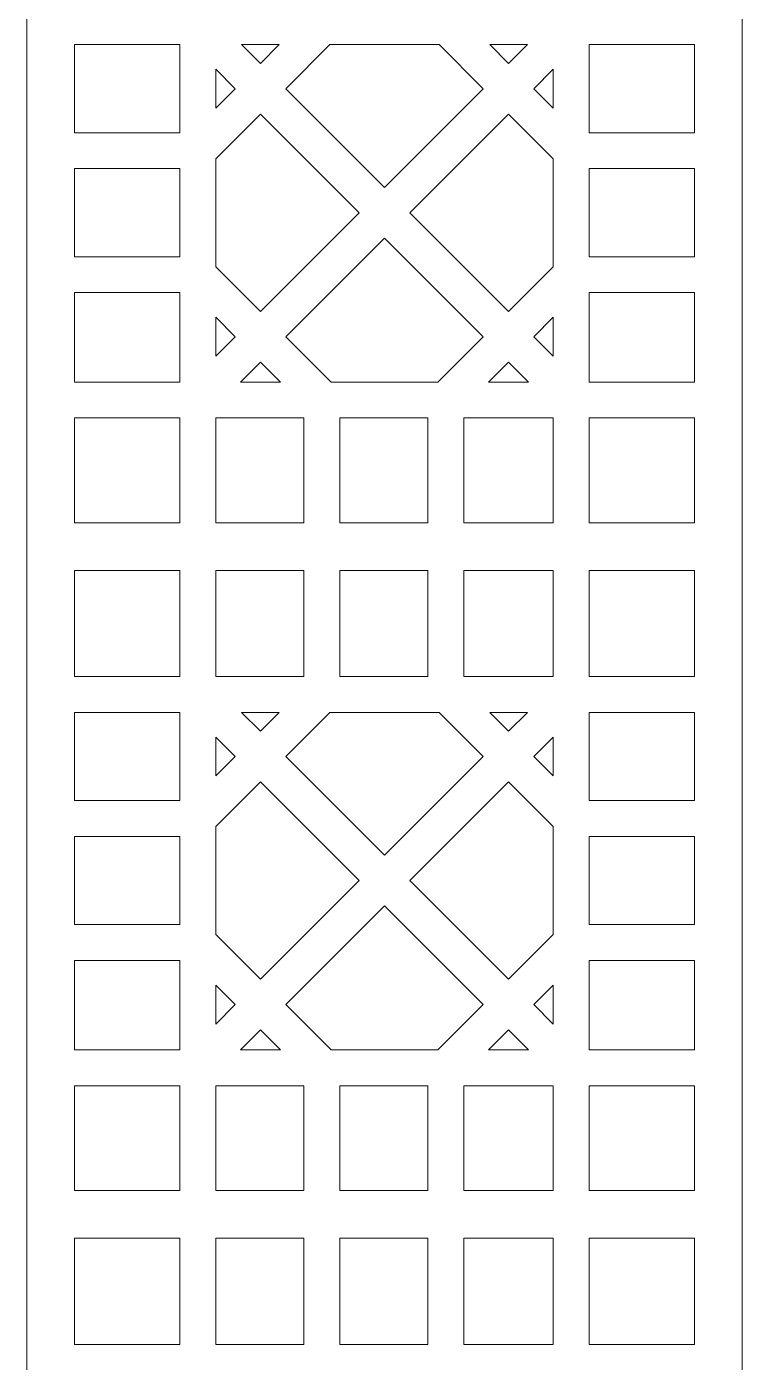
# Model space of a CAD drawing. Header units: centimetres. Extents: x 21 to 27.3, y -9.5 to 9.5.
# Drawn here: x 20.96 to 23.84, y -4.63 to 0.75 of the extents above; entities that cross this region are included whole.
import ezdxf

# ---------------------------------------------------------------- set-up
doc = ezdxf.new("R2010")
doc.units = ezdxf.units.CM
doc.header["$MEASUREMENT"] = 0
doc.layers.add('layer 1', color=7, linetype='Continuous')

msp = doc.modelspace()

# ---------------------------------------------------------------- linework, layer by layer
at = {"layer": 'layer 1', "color": 7, "lineweight": 9}
for points, knots in [([(20.96397, 9.5), (20.96397, 9.5), (20.96397, 9.5), (20.96397, 9.5), (20.96397, 9.5), (20.96397, 9.5), (23.84276, 9.5), (23.84276, 9.5), (23.84276, 9.5), (23.84276, 9.5), (23.84276, 6.81313), (23.84276, 6.81313), (23.84276, 6.81313), (23.84276, 6.81313), (23.84276, 6.62121), (23.84276, 6.62121), (23.84276, 6.62121), (23.84276, 6.62121), (23.84276, 4.12626), (23.84276, 4.12626), (23.84276, 4.12626), (23.84276, 4.12626), (23.84276, 3.93434), (23.84276, 3.93434), (23.84276, 3.93434), (23.84276, 3.93434), (23.84276, 1.43939), (23.84276, 1.43939), (23.84276, 1.43939), (23.84276, 1.43939), (23.84276, 1.24747), (23.84276, 1.24747), (23.84276, 1.24747), (23.84276, 1.24747), (23.84276, -1.24747), (23.84276, -1.24747), (23.84276, -1.24747), (23.84276, -1.24747), (23.84276, -1.4394), (23.84276, -1.4394), (23.84276, -1.4394), (23.84276, -1.4394), (23.84276, -3.93433), (23.84276, -3.93433), (23.84276, -3.93433), (23.84276, -3.93433), (23.84276, -4.12627), (23.84276, -4.12627), (23.84276, -4.12627), (23.84276, -4.12627), (23.84276, -6.62121), (23.84276, -6.62121), (23.84276, -6.62121), (23.84276, -6.62121), (23.84276, -6.81312), (23.84276, -6.81312), (23.84276, -6.81312), (23.84276, -6.81312), (23.84276, -9.5), (23.84276, -9.5), (23.84276, -9.5), (23.84276, -9.5), (20.96397, -9.5), (20.96397, -9.5), (20.96397, -9.5), (20.96397, -9.5), (20.96397, -6.81312), (20.96397, -6.81312), (20.96397, -6.81312), (20.96397, -6.81312), (20.96397, -6.62121), (20.96397, -6.62121), (20.96397, -6.62121), (20.96397, -6.62121), (20.96397, -4.12627), (20.96397, -4.12627), (20.96397, -4.12627), (20.96397, -4.12627), (20.96397, -3.93433), (20.96397, -3.93433), (20.96397, -3.93433), (20.96397, -3.93433), (20.96397, -1.4394), (20.96397, -1.4394), (20.96397, -1.4394), (20.96397, -1.4394), (20.96397, -1.24747), (20.96397, -1.24747), (20.96397, -1.24747), (20.96397, -1.24747), (20.96397, 1.24747), (20.96397, 1.24747), (20.96397, 1.24747), (20.96397, 1.24747), (20.96397, 1.43939), (20.96397, 1.43939), (20.96397, 1.43939), (20.96397, 1.43939), (20.96397, 3.93434), (20.96397, 3.93434), (20.96397, 3.93434), (20.96397, 3.93434), (20.96397, 4.12626), (20.96397, 4.12626), (20.96397, 4.12626), (20.96397, 4.12626), (20.96397, 6.62121), (20.96397, 6.62121), (20.96397, 6.62121), (20.96397, 6.62121), (20.96397, 6.81313), (20.96397, 6.81313), (20.96397, 6.81313), (20.96397, 6.81313), (20.96397, 9.5), (20.96397, 9.5)], [0, 0, 0, 0, 0.0333333, 0.0333333, 0.0333333, 0.0333333, 0.0666667, 0.0666667, 0.0666667, 0.0666667, 0.1, 0.1, 0.1, 0.1, 0.1333333, 0.1333333, 0.1333333, 0.1333333, 0.1666667, 0.1666667, 0.1666667, 0.1666667, 0.2, 0.2, 0.2, 0.2, 0.2333333, 0.2333333, 0.2333333, 0.2333333, 0.2666667, 0.2666667, 0.2666667, 0.2666667, 0.3, 0.3, 0.3, 0.3, 0.3333333, 0.3333333, 0.3333333, 0.3333333, 0.3666667, 0.3666667, 0.3666667, 0.3666667, 0.4, 0.4, 0.4, 0.4, 0.4333333, 0.4333333, 0.4333333, 0.4333333, 0.4666667, 0.4666667, 0.4666667, 0.4666667, 0.5, 0.5, 0.5, 0.5, 0.5333333, 0.5333333, 0.5333333, 0.5333333, 0.5666667, 0.5666667, 0.5666667, 0.5666667, 0.6, 0.6, 0.6, 0.6, 0.6333333, 0.6333333, 0.6333333, 0.6333333, 0.6666667, 0.6666667, 0.6666667, 0.6666667, 0.7, 0.7, 0.7, 0.7, 0.7333333, 0.7333333, 0.7333333, 0.7333333, 0.7666667, 0.7666667, 0.7666667, 0.7666667, 0.8, 0.8, 0.8, 0.8, 0.8333333, 0.8333333, 0.8333333, 0.8333333, 0.8666667, 0.8666667, 0.8666667, 0.8666667, 0.9, 0.9, 0.9, 0.9, 0.9333333, 0.9333333, 0.9333333, 0.9333333, 1, 1, 1, 1]), ([(21.15589, 0.32146), (21.15589, 0.32146), (21.15589, 0.32146), (21.15589, 0.32146), (21.15589, 0.32146), (21.15589, 0.32146), (21.58033, 0.32146), (21.58033, 0.32146), (21.58033, 0.32146), (21.58033, 0.32146), (21.58033, 0.67652), (21.58033, 0.67652), (21.58033, 0.67652), (21.58033, 0.67652), (21.15589, 0.67652), (21.15589, 0.67652), (21.15589, 0.67652), (21.15589, 0.67652), (21.15589, 0.32146), (21.15589, 0.32146)], [0, 0, 0, 0, 0.1666667, 0.1666667, 0.1666667, 0.1666667, 0.3333333, 0.3333333, 0.3333333, 0.3333333, 0.5, 0.5, 0.5, 0.5, 0.6666667, 0.6666667, 0.6666667, 0.6666667, 1, 1, 1, 1]), ([(21.82864, 0.67652), (21.82864, 0.67652), (21.82864, 0.67652), (21.82864, 0.67652), (21.82864, 0.67652), (21.82864, 0.67652), (21.90439, 0.60077), (21.90439, 0.60077), (21.90439, 0.60077), (21.90439, 0.60077), (21.98011, 0.67652), (21.98011, 0.67652), (21.98011, 0.67652), (21.98011, 0.67652), (21.82864, 0.67652), (21.82864, 0.67652)], [0, 0, 0, 0, 0.2, 0.2, 0.2, 0.2, 0.4, 0.4, 0.4, 0.4, 0.6, 0.6, 0.6, 0.6, 1, 1, 1, 1]), ([(22.00615, 0.499), (22.00615, 0.499), (22.00615, 0.499), (22.00615, 0.499), (22.00615, 0.499), (22.00615, 0.499), (22.40338, 0.10178), (22.40338, 0.10178), (22.40338, 0.10178), (22.40338, 0.10178), (22.80058, 0.499), (22.80058, 0.499), (22.80058, 0.499), (22.80058, 0.499), (22.62304, 0.67652), (22.62304, 0.67652), (22.62304, 0.67652), (22.62304, 0.67652), (22.57833, 0.67652), (22.57833, 0.67652), (22.57833, 0.67652), (22.57833, 0.67652), (22.22326, 0.67652), (22.22326, 0.67652), (22.22326, 0.67652), (22.22326, 0.67652), (22.18368, 0.67652), (22.18368, 0.67652), (22.18368, 0.67652), (22.18368, 0.67652), (22.00615, 0.499), (22.00615, 0.499)], [0, 0, 0, 0, 0.1111111, 0.1111111, 0.1111111, 0.1111111, 0.2222222, 0.2222222, 0.2222222, 0.2222222, 0.3333333, 0.3333333, 0.3333333, 0.3333333, 0.4444444, 0.4444444, 0.4444444, 0.4444444, 0.5555556, 0.5555556, 0.5555556, 0.5555556, 0.6666667, 0.6666667, 0.6666667, 0.6666667, 0.7777778, 0.7777778, 0.7777778, 0.7777778, 1, 1, 1, 1]), ([(22.97809, 0.67652), (22.97809, 0.67652), (22.97809, 0.67652), (22.97809, 0.67652), (22.97809, 0.67652), (22.97809, 0.67652), (22.90236, 0.60077), (22.90236, 0.60077), (22.90236, 0.60077), (22.90236, 0.60077), (22.82661, 0.67652), (22.82661, 0.67652), (22.82661, 0.67652), (22.82661, 0.67652), (22.97809, 0.67652), (22.97809, 0.67652)], [0, 0, 0, 0, 0.2, 0.2, 0.2, 0.2, 0.4, 0.4, 0.4, 0.4, 0.6, 0.6, 0.6, 0.6, 1, 1, 1, 1]), ([(23.65085, 0.67652), (23.65085, 0.67652), (23.65085, 0.67652), (23.65085, 0.67652), (23.65085, 0.67652), (23.65085, 0.67652), (23.22639, 0.67652), (23.22639, 0.67652), (23.22639, 0.67652), (23.22639, 0.67652), (23.22639, 0.32146), (23.22639, 0.32146), (23.22639, 0.32146), (23.22639, 0.32146), (23.65085, 0.32146), (23.65085, 0.32146), (23.65085, 0.32146), (23.65085, 0.32146), (23.65085, 0.67652), (23.65085, 0.67652)], [0, 0, 0, 0, 0.1666667, 0.1666667, 0.1666667, 0.1666667, 0.3333333, 0.3333333, 0.3333333, 0.3333333, 0.5, 0.5, 0.5, 0.5, 0.6666667, 0.6666667, 0.6666667, 0.6666667, 1, 1, 1, 1]), ([(21.80261, 0.499), (21.80261, 0.499), (21.80261, 0.499), (21.80261, 0.499), (21.80261, 0.499), (21.80261, 0.499), (21.72428, 0.5773), (21.72428, 0.5773), (21.72428, 0.5773), (21.72428, 0.5773), (21.72428, 0.42068), (21.72428, 0.42068), (21.72428, 0.42068), (21.72428, 0.42068), (21.80261, 0.499), (21.80261, 0.499)], [0, 0, 0, 0, 0.2, 0.2, 0.2, 0.2, 0.4, 0.4, 0.4, 0.4, 0.6, 0.6, 0.6, 0.6, 1, 1, 1, 1]), ([(23.00412, 0.499), (23.00412, 0.499), (23.00412, 0.499), (23.00412, 0.499), (23.00412, 0.499), (23.00412, 0.499), (23.08245, 0.5773), (23.08245, 0.5773), (23.08245, 0.5773), (23.08245, 0.5773), (23.08245, 0.42068), (23.08245, 0.42068), (23.08245, 0.42068), (23.08245, 0.42068), (23.00412, 0.499), (23.00412, 0.499)], [0, 0, 0, 0, 0.2, 0.2, 0.2, 0.2, 0.4, 0.4, 0.4, 0.4, 0.6, 0.6, 0.6, 0.6, 1, 1, 1, 1]), ([(22.3016, 0), (22.3016, 0), (22.3016, 0), (22.3016, 0), (22.3016, 0), (22.3016, 0), (21.90439, 0.39721), (21.90439, 0.39721), (21.90439, 0.39721), (21.90439, 0.39721), (21.72428, 0.21711), (21.72428, 0.21711), (21.72428, 0.21711), (21.72428, 0.21711), (21.72428, 0.17751), (21.72428, 0.17751), (21.72428, 0.17751), (21.72428, 0.17751), (21.72428, -0.17753), (21.72428, -0.17753), (21.72428, -0.17753), (21.72428, -0.17753), (21.72428, -0.21712), (21.72428, -0.21712), (21.72428, -0.21712), (21.72428, -0.21712), (21.90439, -0.39721), (21.90439, -0.39721), (21.90439, -0.39721), (21.90439, -0.39721), (22.3016, 0), (22.3016, 0)], [0, 0, 0, 0, 0.1111111, 0.1111111, 0.1111111, 0.1111111, 0.2222222, 0.2222222, 0.2222222, 0.2222222, 0.3333333, 0.3333333, 0.3333333, 0.3333333, 0.4444444, 0.4444444, 0.4444444, 0.4444444, 0.5555556, 0.5555556, 0.5555556, 0.5555556, 0.6666667, 0.6666667, 0.6666667, 0.6666667, 0.7777778, 0.7777778, 0.7777778, 0.7777778, 1, 1, 1, 1]), ([(22.50514, 0), (22.50514, 0), (22.50514, 0), (22.50514, 0), (22.50514, 0), (22.50514, 0), (22.90236, -0.39721), (22.90236, -0.39721), (22.90236, -0.39721), (22.90236, -0.39721), (23.08245, -0.21712), (23.08245, -0.21712), (23.08245, -0.21712), (23.08245, -0.21712), (23.08245, -0.17753), (23.08245, -0.17753), (23.08245, -0.17753), (23.08245, -0.17753), (23.08245, 0.17751), (23.08245, 0.17751), (23.08245, 0.17751), (23.08245, 0.17751), (23.08245, 0.21713), (23.08245, 0.21713), (23.08245, 0.21713), (23.08245, 0.21713), (22.90236, 0.39721), (22.90236, 0.39721), (22.90236, 0.39721), (22.90236, 0.39721), (22.50514, 0), (22.50514, 0)], [0, 0, 0, 0, 0.1111111, 0.1111111, 0.1111111, 0.1111111, 0.2222222, 0.2222222, 0.2222222, 0.2222222, 0.3333333, 0.3333333, 0.3333333, 0.3333333, 0.4444444, 0.4444444, 0.4444444, 0.4444444, 0.5555556, 0.5555556, 0.5555556, 0.5555556, 0.6666667, 0.6666667, 0.6666667, 0.6666667, 0.7777778, 0.7777778, 0.7777778, 0.7777778, 1, 1, 1, 1]), ([(21.15589, -0.17753), (21.15589, -0.17753), (21.15589, -0.17753), (21.15589, -0.17753), (21.15589, -0.17753), (21.15589, -0.17753), (21.58033, -0.17753), (21.58033, -0.17753), (21.58033, -0.17753), (21.58033, -0.17753), (21.58033, 0.17751), (21.58033, 0.17751), (21.58033, 0.17751), (21.58033, 0.17751), (21.15589, 0.17751), (21.15589, 0.17751), (21.15589, 0.17751), (21.15589, 0.17751), (21.15589, -0.17753), (21.15589, -0.17753)], [0, 0, 0, 0, 0.1666667, 0.1666667, 0.1666667, 0.1666667, 0.3333333, 0.3333333, 0.3333333, 0.3333333, 0.5, 0.5, 0.5, 0.5, 0.6666667, 0.6666667, 0.6666667, 0.6666667, 1, 1, 1, 1]), ([(23.65085, 0.17751), (23.65085, 0.17751), (23.65085, 0.17751), (23.65085, 0.17751), (23.65085, 0.17751), (23.65085, 0.17751), (23.22639, 0.17751), (23.22639, 0.17751), (23.22639, 0.17751), (23.22639, 0.17751), (23.22639, -0.17753), (23.22639, -0.17753), (23.22639, -0.17753), (23.22639, -0.17753), (23.65085, -0.17753), (23.65085, -0.17753), (23.65085, -0.17753), (23.65085, -0.17753), (23.65085, 0.17751), (23.65085, 0.17751)], [0, 0, 0, 0, 0.1666667, 0.1666667, 0.1666667, 0.1666667, 0.3333333, 0.3333333, 0.3333333, 0.3333333, 0.5, 0.5, 0.5, 0.5, 0.6666667, 0.6666667, 0.6666667, 0.6666667, 1, 1, 1, 1]), ([(22.80058, -0.49899), (22.80058, -0.49899), (22.80058, -0.49899), (22.80058, -0.49899), (22.80058, -0.49899), (22.80058, -0.49899), (22.40338, -0.10178), (22.40338, -0.10178), (22.40338, -0.10178), (22.40338, -0.10178), (22.00615, -0.49899), (22.00615, -0.49899), (22.00615, -0.49899), (22.00615, -0.49899), (22.18882, -0.68164), (22.18882, -0.68164), (22.18882, -0.68164), (22.18882, -0.68164), (22.22326, -0.68164), (22.22326, -0.68164), (22.22326, -0.68164), (22.22326, -0.68164), (22.57833, -0.68164), (22.57833, -0.68164), (22.57833, -0.68164), (22.57833, -0.68164), (22.61791, -0.68164), (22.61791, -0.68164), (22.61791, -0.68164), (22.61791, -0.68164), (22.80058, -0.49899), (22.80058, -0.49899)], [0, 0, 0, 0, 0.1111111, 0.1111111, 0.1111111, 0.1111111, 0.2222222, 0.2222222, 0.2222222, 0.2222222, 0.3333333, 0.3333333, 0.3333333, 0.3333333, 0.4444444, 0.4444444, 0.4444444, 0.4444444, 0.5555556, 0.5555556, 0.5555556, 0.5555556, 0.6666667, 0.6666667, 0.6666667, 0.6666667, 0.7777778, 0.7777778, 0.7777778, 0.7777778, 1, 1, 1, 1]), ([(21.15589, -0.68164), (21.15589, -0.68164), (21.15589, -0.68164), (21.15589, -0.68164), (21.15589, -0.68164), (21.15589, -0.68164), (21.58033, -0.68164), (21.58033, -0.68164), (21.58033, -0.68164), (21.58033, -0.68164), (21.58033, -0.32147), (21.58033, -0.32147), (21.58033, -0.32147), (21.58033, -0.32147), (21.15589, -0.32147), (21.15589, -0.32147), (21.15589, -0.32147), (21.15589, -0.32147), (21.15589, -0.68164), (21.15589, -0.68164)], [0, 0, 0, 0, 0.1666667, 0.1666667, 0.1666667, 0.1666667, 0.3333333, 0.3333333, 0.3333333, 0.3333333, 0.5, 0.5, 0.5, 0.5, 0.6666667, 0.6666667, 0.6666667, 0.6666667, 1, 1, 1, 1]), ([(23.65085, -0.32147), (23.65085, -0.32147), (23.65085, -0.32147), (23.65085, -0.32147), (23.65085, -0.32147), (23.65085, -0.32147), (23.22639, -0.32147), (23.22639, -0.32147), (23.22639, -0.32147), (23.22639, -0.32147), (23.22639, -0.68164), (23.22639, -0.68164), (23.22639, -0.68164), (23.22639, -0.68164), (23.65085, -0.68164), (23.65085, -0.68164), (23.65085, -0.68164), (23.65085, -0.68164), (23.65085, -0.32147), (23.65085, -0.32147)], [0, 0, 0, 0, 0.1666667, 0.1666667, 0.1666667, 0.1666667, 0.3333333, 0.3333333, 0.3333333, 0.3333333, 0.5, 0.5, 0.5, 0.5, 0.6666667, 0.6666667, 0.6666667, 0.6666667, 1, 1, 1, 1]), ([(21.80261, -0.49899), (21.80261, -0.49899), (21.80261, -0.49899), (21.80261, -0.49899), (21.80261, -0.49899), (21.80261, -0.49899), (21.72428, -0.57731), (21.72428, -0.57731), (21.72428, -0.57731), (21.72428, -0.57731), (21.72428, -0.42068), (21.72428, -0.42068), (21.72428, -0.42068), (21.72428, -0.42068), (21.80261, -0.49899), (21.80261, -0.49899)], [0, 0, 0, 0, 0.2, 0.2, 0.2, 0.2, 0.4, 0.4, 0.4, 0.4, 0.6, 0.6, 0.6, 0.6, 1, 1, 1, 1]), ([(23.00412, -0.49899), (23.00412, -0.49899), (23.00412, -0.49899), (23.00412, -0.49899), (23.00412, -0.49899), (23.00412, -0.49899), (23.08245, -0.57729), (23.08245, -0.57729), (23.08245, -0.57729), (23.08245, -0.57729), (23.08245, -0.42068), (23.08245, -0.42068), (23.08245, -0.42068), (23.08245, -0.42068), (23.00412, -0.49899), (23.00412, -0.49899)], [0, 0, 0, 0, 0.2, 0.2, 0.2, 0.2, 0.4, 0.4, 0.4, 0.4, 0.6, 0.6, 0.6, 0.6, 1, 1, 1, 1]), ([(21.82351, -0.68164), (21.82351, -0.68164), (21.82351, -0.68164), (21.82351, -0.68164), (21.82351, -0.68164), (21.82351, -0.68164), (21.90439, -0.60078), (21.90439, -0.60078), (21.90439, -0.60078), (21.90439, -0.60078), (21.98525, -0.68164), (21.98525, -0.68164), (21.98525, -0.68164), (21.98525, -0.68164), (21.82351, -0.68164), (21.82351, -0.68164)], [0, 0, 0, 0, 0.2, 0.2, 0.2, 0.2, 0.4, 0.4, 0.4, 0.4, 0.6, 0.6, 0.6, 0.6, 1, 1, 1, 1]), ([(22.98324, -0.68164), (22.98324, -0.68164), (22.98324, -0.68164), (22.98324, -0.68164), (22.98324, -0.68164), (22.98324, -0.68164), (22.90236, -0.60078), (22.90236, -0.60078), (22.90236, -0.60078), (22.90236, -0.60078), (22.82148, -0.68164), (22.82148, -0.68164), (22.82148, -0.68164), (22.82148, -0.68164), (22.98324, -0.68164), (22.98324, -0.68164)], [0, 0, 0, 0, 0.2, 0.2, 0.2, 0.2, 0.4, 0.4, 0.4, 0.4, 0.6, 0.6, 0.6, 0.6, 1, 1, 1, 1]), ([(21.15589, -1.24747), (21.15589, -1.24747), (21.15589, -1.24747), (21.15589, -1.24747), (21.15589, -1.24747), (21.15589, -1.24747), (21.58033, -1.24747), (21.58033, -1.24747), (21.58033, -1.24747), (21.58033, -1.24747), (21.58033, -0.82559), (21.58033, -0.82559), (21.58033, -0.82559), (21.58033, -0.82559), (21.15589, -0.82559), (21.15589, -0.82559), (21.15589, -0.82559), (21.15589, -0.82559), (21.15589, -1.24747), (21.15589, -1.24747)], [0, 0, 0, 0, 0.1666667, 0.1666667, 0.1666667, 0.1666667, 0.3333333, 0.3333333, 0.3333333, 0.3333333, 0.5, 0.5, 0.5, 0.5, 0.6666667, 0.6666667, 0.6666667, 0.6666667, 1, 1, 1, 1]), ([(21.72428, -1.24747), (21.72428, -1.24747), (21.72428, -1.24747), (21.72428, -1.24747), (21.72428, -1.24747), (21.72428, -1.24747), (22.07935, -1.24747), (22.07935, -1.24747), (22.07935, -1.24747), (22.07935, -1.24747), (22.07935, -0.82559), (22.07935, -0.82559), (22.07935, -0.82559), (22.07935, -0.82559), (21.72428, -0.82559), (21.72428, -0.82559), (21.72428, -0.82559), (21.72428, -0.82559), (21.72428, -1.24747), (21.72428, -1.24747)], [0, 0, 0, 0, 0.1666667, 0.1666667, 0.1666667, 0.1666667, 0.3333333, 0.3333333, 0.3333333, 0.3333333, 0.5, 0.5, 0.5, 0.5, 0.6666667, 0.6666667, 0.6666667, 0.6666667, 1, 1, 1, 1]), ([(22.22326, -1.24747), (22.22326, -1.24747), (22.22326, -1.24747), (22.22326, -1.24747), (22.22326, -1.24747), (22.22326, -1.24747), (22.57833, -1.24747), (22.57833, -1.24747), (22.57833, -1.24747), (22.57833, -1.24747), (22.57833, -0.82559), (22.57833, -0.82559), (22.57833, -0.82559), (22.57833, -0.82559), (22.22326, -0.82559), (22.22326, -0.82559), (22.22326, -0.82559), (22.22326, -0.82559), (22.22326, -1.24747), (22.22326, -1.24747)], [0, 0, 0, 0, 0.1666667, 0.1666667, 0.1666667, 0.1666667, 0.3333333, 0.3333333, 0.3333333, 0.3333333, 0.5, 0.5, 0.5, 0.5, 0.6666667, 0.6666667, 0.6666667, 0.6666667, 1, 1, 1, 1]), ([(22.72225, -1.24747), (22.72225, -1.24747), (22.72225, -1.24747), (22.72225, -1.24747), (22.72225, -1.24747), (22.72225, -1.24747), (23.08245, -1.24747), (23.08245, -1.24747), (23.08245, -1.24747), (23.08245, -1.24747), (23.08245, -0.82559), (23.08245, -0.82559), (23.08245, -0.82559), (23.08245, -0.82559), (22.72225, -0.82559), (22.72225, -0.82559), (22.72225, -0.82559), (22.72225, -0.82559), (22.72225, -1.24747), (22.72225, -1.24747)], [0, 0, 0, 0, 0.1666667, 0.1666667, 0.1666667, 0.1666667, 0.3333333, 0.3333333, 0.3333333, 0.3333333, 0.5, 0.5, 0.5, 0.5, 0.6666667, 0.6666667, 0.6666667, 0.6666667, 1, 1, 1, 1]), ([(23.22639, -1.24747), (23.22639, -1.24747), (23.22639, -1.24747), (23.22639, -1.24747), (23.22639, -1.24747), (23.22639, -1.24747), (23.65085, -1.24747), (23.65085, -1.24747), (23.65085, -1.24747), (23.65085, -1.24747), (23.65085, -0.82559), (23.65085, -0.82559), (23.65085, -0.82559), (23.65085, -0.82559), (23.22639, -0.82559), (23.22639, -0.82559), (23.22639, -0.82559), (23.22639, -0.82559), (23.22639, -1.24747), (23.22639, -1.24747)], [0, 0, 0, 0, 0.1666667, 0.1666667, 0.1666667, 0.1666667, 0.3333333, 0.3333333, 0.3333333, 0.3333333, 0.5, 0.5, 0.5, 0.5, 0.6666667, 0.6666667, 0.6666667, 0.6666667, 1, 1, 1, 1]), ([(21.15589, -1.8664), (21.15589, -1.8664), (21.15589, -1.8664), (21.15589, -1.8664), (21.15589, -1.8664), (21.15589, -1.8664), (21.58033, -1.8664), (21.58033, -1.8664), (21.58033, -1.8664), (21.58033, -1.8664), (21.58033, -1.4394), (21.58033, -1.4394), (21.58033, -1.4394), (21.58033, -1.4394), (21.15589, -1.4394), (21.15589, -1.4394), (21.15589, -1.4394), (21.15589, -1.4394), (21.15589, -1.8664), (21.15589, -1.8664)], [0, 0, 0, 0, 0.1666667, 0.1666667, 0.1666667, 0.1666667, 0.3333333, 0.3333333, 0.3333333, 0.3333333, 0.5, 0.5, 0.5, 0.5, 0.6666667, 0.6666667, 0.6666667, 0.6666667, 1, 1, 1, 1]), ([(21.72428, -1.4394), (21.72428, -1.4394), (21.72428, -1.4394), (21.72428, -1.4394), (21.72428, -1.4394), (21.72428, -1.4394), (21.72428, -1.8664), (21.72428, -1.8664), (21.72428, -1.8664), (21.72428, -1.8664), (22.07935, -1.8664), (22.07935, -1.8664), (22.07935, -1.8664), (22.07935, -1.8664), (22.07935, -1.4394), (22.07935, -1.4394), (22.07935, -1.4394), (22.07935, -1.4394), (21.72428, -1.4394), (21.72428, -1.4394)], [0, 0, 0, 0, 0.1666667, 0.1666667, 0.1666667, 0.1666667, 0.3333333, 0.3333333, 0.3333333, 0.3333333, 0.5, 0.5, 0.5, 0.5, 0.6666667, 0.6666667, 0.6666667, 0.6666667, 1, 1, 1, 1]), ([(22.22326, -1.4394), (22.22326, -1.4394), (22.22326, -1.4394), (22.22326, -1.4394), (22.22326, -1.4394), (22.22326, -1.4394), (22.22326, -1.8664), (22.22326, -1.8664), (22.22326, -1.8664), (22.22326, -1.8664), (22.57833, -1.8664), (22.57833, -1.8664), (22.57833, -1.8664), (22.57833, -1.8664), (22.57833, -1.4394), (22.57833, -1.4394), (22.57833, -1.4394), (22.57833, -1.4394), (22.22326, -1.4394), (22.22326, -1.4394)], [0, 0, 0, 0, 0.1666667, 0.1666667, 0.1666667, 0.1666667, 0.3333333, 0.3333333, 0.3333333, 0.3333333, 0.5, 0.5, 0.5, 0.5, 0.6666667, 0.6666667, 0.6666667, 0.6666667, 1, 1, 1, 1]), ([(22.72225, -1.4394), (22.72225, -1.4394), (22.72225, -1.4394), (22.72225, -1.4394), (22.72225, -1.4394), (22.72225, -1.4394), (22.72225, -1.8664), (22.72225, -1.8664), (22.72225, -1.8664), (22.72225, -1.8664), (23.08245, -1.8664), (23.08245, -1.8664), (23.08245, -1.8664), (23.08245, -1.8664), (23.08245, -1.4394), (23.08245, -1.4394), (23.08245, -1.4394), (23.08245, -1.4394), (22.72225, -1.4394), (22.72225, -1.4394)], [0, 0, 0, 0, 0.1666667, 0.1666667, 0.1666667, 0.1666667, 0.3333333, 0.3333333, 0.3333333, 0.3333333, 0.5, 0.5, 0.5, 0.5, 0.6666667, 0.6666667, 0.6666667, 0.6666667, 1, 1, 1, 1]), ([(23.22639, -1.4394), (23.22639, -1.4394), (23.22639, -1.4394), (23.22639, -1.4394), (23.22639, -1.4394), (23.22639, -1.4394), (23.22639, -1.8664), (23.22639, -1.8664), (23.22639, -1.8664), (23.22639, -1.8664), (23.65085, -1.8664), (23.65085, -1.8664), (23.65085, -1.8664), (23.65085, -1.8664), (23.65085, -1.4394), (23.65085, -1.4394), (23.65085, -1.4394), (23.65085, -1.4394), (23.22639, -1.4394), (23.22639, -1.4394)], [0, 0, 0, 0, 0.1666667, 0.1666667, 0.1666667, 0.1666667, 0.3333333, 0.3333333, 0.3333333, 0.3333333, 0.5, 0.5, 0.5, 0.5, 0.6666667, 0.6666667, 0.6666667, 0.6666667, 1, 1, 1, 1]), ([(21.15589, -2.36541), (21.15589, -2.36541), (21.15589, -2.36541), (21.15589, -2.36541), (21.15589, -2.36541), (21.15589, -2.36541), (21.58033, -2.36541), (21.58033, -2.36541), (21.58033, -2.36541), (21.58033, -2.36541), (21.58033, -2.01034), (21.58033, -2.01034), (21.58033, -2.01034), (21.58033, -2.01034), (21.15589, -2.01034), (21.15589, -2.01034), (21.15589, -2.01034), (21.15589, -2.01034), (21.15589, -2.36541), (21.15589, -2.36541)], [0, 0, 0, 0, 0.1666667, 0.1666667, 0.1666667, 0.1666667, 0.3333333, 0.3333333, 0.3333333, 0.3333333, 0.5, 0.5, 0.5, 0.5, 0.6666667, 0.6666667, 0.6666667, 0.6666667, 1, 1, 1, 1]), ([(21.82864, -2.01034), (21.82864, -2.01034), (21.82864, -2.01034), (21.82864, -2.01034), (21.82864, -2.01034), (21.82864, -2.01034), (21.90439, -2.0861), (21.90439, -2.0861), (21.90439, -2.0861), (21.90439, -2.0861), (21.98011, -2.01034), (21.98011, -2.01034), (21.98011, -2.01034), (21.98011, -2.01034), (21.82864, -2.01034), (21.82864, -2.01034)], [0, 0, 0, 0, 0.2, 0.2, 0.2, 0.2, 0.4, 0.4, 0.4, 0.4, 0.6, 0.6, 0.6, 0.6, 1, 1, 1, 1]), ([(22.00615, -2.18788), (22.00615, -2.18788), (22.00615, -2.18788), (22.00615, -2.18788), (22.00615, -2.18788), (22.00615, -2.18788), (22.40338, -2.58508), (22.40338, -2.58508), (22.40338, -2.58508), (22.40338, -2.58508), (22.80058, -2.18788), (22.80058, -2.18788), (22.80058, -2.18788), (22.80058, -2.18788), (22.62304, -2.01034), (22.62304, -2.01034), (22.62304, -2.01034), (22.62304, -2.01034), (22.57833, -2.01034), (22.57833, -2.01034), (22.57833, -2.01034), (22.57833, -2.01034), (22.22326, -2.01034), (22.22326, -2.01034), (22.22326, -2.01034), (22.22326, -2.01034), (22.18368, -2.01034), (22.18368, -2.01034), (22.18368, -2.01034), (22.18368, -2.01034), (22.00615, -2.18788), (22.00615, -2.18788)], [0, 0, 0, 0, 0.1111111, 0.1111111, 0.1111111, 0.1111111, 0.2222222, 0.2222222, 0.2222222, 0.2222222, 0.3333333, 0.3333333, 0.3333333, 0.3333333, 0.4444444, 0.4444444, 0.4444444, 0.4444444, 0.5555556, 0.5555556, 0.5555556, 0.5555556, 0.6666667, 0.6666667, 0.6666667, 0.6666667, 0.7777778, 0.7777778, 0.7777778, 0.7777778, 1, 1, 1, 1]), ([(22.97809, -2.01034), (22.97809, -2.01034), (22.97809, -2.01034), (22.97809, -2.01034), (22.97809, -2.01034), (22.97809, -2.01034), (22.90236, -2.0861), (22.90236, -2.0861), (22.90236, -2.0861), (22.90236, -2.0861), (22.82661, -2.01034), (22.82661, -2.01034), (22.82661, -2.01034), (22.82661, -2.01034), (22.97809, -2.01034), (22.97809, -2.01034)], [0, 0, 0, 0, 0.2, 0.2, 0.2, 0.2, 0.4, 0.4, 0.4, 0.4, 0.6, 0.6, 0.6, 0.6, 1, 1, 1, 1]), ([(23.65085, -2.01034), (23.65085, -2.01034), (23.65085, -2.01034), (23.65085, -2.01034), (23.65085, -2.01034), (23.65085, -2.01034), (23.22639, -2.01034), (23.22639, -2.01034), (23.22639, -2.01034), (23.22639, -2.01034), (23.22639, -2.36541), (23.22639, -2.36541), (23.22639, -2.36541), (23.22639, -2.36541), (23.65085, -2.36541), (23.65085, -2.36541), (23.65085, -2.36541), (23.65085, -2.36541), (23.65085, -2.01034), (23.65085, -2.01034)], [0, 0, 0, 0, 0.1666667, 0.1666667, 0.1666667, 0.1666667, 0.3333333, 0.3333333, 0.3333333, 0.3333333, 0.5, 0.5, 0.5, 0.5, 0.6666667, 0.6666667, 0.6666667, 0.6666667, 1, 1, 1, 1]), ([(21.80261, -2.18788), (21.80261, -2.18788), (21.80261, -2.18788), (21.80261, -2.18788), (21.80261, -2.18788), (21.80261, -2.18788), (21.72428, -2.10958), (21.72428, -2.10958), (21.72428, -2.10958), (21.72428, -2.10958), (21.72428, -2.26618), (21.72428, -2.26618), (21.72428, -2.26618), (21.72428, -2.26618), (21.80261, -2.18788), (21.80261, -2.18788)], [0, 0, 0, 0, 0.2, 0.2, 0.2, 0.2, 0.4, 0.4, 0.4, 0.4, 0.6, 0.6, 0.6, 0.6, 1, 1, 1, 1]), ([(23.00412, -2.18788), (23.00412, -2.18788), (23.00412, -2.18788), (23.00412, -2.18788), (23.00412, -2.18788), (23.00412, -2.18788), (23.08245, -2.10958), (23.08245, -2.10958), (23.08245, -2.10958), (23.08245, -2.10958), (23.08245, -2.26618), (23.08245, -2.26618), (23.08245, -2.26618), (23.08245, -2.26618), (23.00412, -2.18788), (23.00412, -2.18788)], [0, 0, 0, 0, 0.2, 0.2, 0.2, 0.2, 0.4, 0.4, 0.4, 0.4, 0.6, 0.6, 0.6, 0.6, 1, 1, 1, 1]), ([(22.3016, -2.68687), (22.3016, -2.68687), (22.3016, -2.68687), (22.3016, -2.68687), (22.3016, -2.68687), (22.3016, -2.68687), (21.90439, -2.28966), (21.90439, -2.28966), (21.90439, -2.28966), (21.90439, -2.28966), (21.72428, -2.46975), (21.72428, -2.46975), (21.72428, -2.46975), (21.72428, -2.46975), (21.72428, -2.50936), (21.72428, -2.50936), (21.72428, -2.50936), (21.72428, -2.50936), (21.72428, -2.8644), (21.72428, -2.8644), (21.72428, -2.8644), (21.72428, -2.8644), (21.72428, -2.90398), (21.72428, -2.90398), (21.72428, -2.90398), (21.72428, -2.90398), (21.90439, -3.08406), (21.90439, -3.08406), (21.90439, -3.08406), (21.90439, -3.08406), (22.3016, -2.68687), (22.3016, -2.68687)], [0, 0, 0, 0, 0.1111111, 0.1111111, 0.1111111, 0.1111111, 0.2222222, 0.2222222, 0.2222222, 0.2222222, 0.3333333, 0.3333333, 0.3333333, 0.3333333, 0.4444444, 0.4444444, 0.4444444, 0.4444444, 0.5555556, 0.5555556, 0.5555556, 0.5555556, 0.6666667, 0.6666667, 0.6666667, 0.6666667, 0.7777778, 0.7777778, 0.7777778, 0.7777778, 1, 1, 1, 1]), ([(22.50514, -2.68687), (22.50514, -2.68687), (22.50514, -2.68687), (22.50514, -2.68687), (22.50514, -2.68687), (22.50514, -2.68687), (22.90236, -3.08406), (22.90236, -3.08406), (22.90236, -3.08406), (22.90236, -3.08406), (23.08245, -2.90398), (23.08245, -2.90398), (23.08245, -2.90398), (23.08245, -2.90398), (23.08245, -2.8644), (23.08245, -2.8644), (23.08245, -2.8644), (23.08245, -2.8644), (23.08245, -2.50936), (23.08245, -2.50936), (23.08245, -2.50936), (23.08245, -2.50936), (23.08245, -2.46975), (23.08245, -2.46975), (23.08245, -2.46975), (23.08245, -2.46975), (22.90236, -2.28966), (22.90236, -2.28966), (22.90236, -2.28966), (22.90236, -2.28966), (22.50514, -2.68687), (22.50514, -2.68687)], [0, 0, 0, 0, 0.1111111, 0.1111111, 0.1111111, 0.1111111, 0.2222222, 0.2222222, 0.2222222, 0.2222222, 0.3333333, 0.3333333, 0.3333333, 0.3333333, 0.4444444, 0.4444444, 0.4444444, 0.4444444, 0.5555556, 0.5555556, 0.5555556, 0.5555556, 0.6666667, 0.6666667, 0.6666667, 0.6666667, 0.7777778, 0.7777778, 0.7777778, 0.7777778, 1, 1, 1, 1]), ([(21.15589, -2.8644), (21.15589, -2.8644), (21.15589, -2.8644), (21.15589, -2.8644), (21.15589, -2.8644), (21.15589, -2.8644), (21.58033, -2.8644), (21.58033, -2.8644), (21.58033, -2.8644), (21.58033, -2.8644), (21.58033, -2.50936), (21.58033, -2.50936), (21.58033, -2.50936), (21.58033, -2.50936), (21.15589, -2.50936), (21.15589, -2.50936), (21.15589, -2.50936), (21.15589, -2.50936), (21.15589, -2.8644), (21.15589, -2.8644)], [0, 0, 0, 0, 0.1666667, 0.1666667, 0.1666667, 0.1666667, 0.3333333, 0.3333333, 0.3333333, 0.3333333, 0.5, 0.5, 0.5, 0.5, 0.6666667, 0.6666667, 0.6666667, 0.6666667, 1, 1, 1, 1]), ([(23.65085, -2.50936), (23.65085, -2.50936), (23.65085, -2.50936), (23.65085, -2.50936), (23.65085, -2.50936), (23.65085, -2.50936), (23.22639, -2.50936), (23.22639, -2.50936), (23.22639, -2.50936), (23.22639, -2.50936), (23.22639, -2.8644), (23.22639, -2.8644), (23.22639, -2.8644), (23.22639, -2.8644), (23.65085, -2.8644), (23.65085, -2.8644), (23.65085, -2.8644), (23.65085, -2.8644), (23.65085, -2.50936), (23.65085, -2.50936)], [0, 0, 0, 0, 0.1666667, 0.1666667, 0.1666667, 0.1666667, 0.3333333, 0.3333333, 0.3333333, 0.3333333, 0.5, 0.5, 0.5, 0.5, 0.6666667, 0.6666667, 0.6666667, 0.6666667, 1, 1, 1, 1]), ([(22.80058, -3.18585), (22.80058, -3.18585), (22.80058, -3.18585), (22.80058, -3.18585), (22.80058, -3.18585), (22.80058, -3.18585), (22.40338, -2.78865), (22.40338, -2.78865), (22.40338, -2.78865), (22.40338, -2.78865), (22.00615, -3.18585), (22.00615, -3.18585), (22.00615, -3.18585), (22.00615, -3.18585), (22.18882, -3.36852), (22.18882, -3.36852), (22.18882, -3.36852), (22.18882, -3.36852), (22.22326, -3.36852), (22.22326, -3.36852), (22.22326, -3.36852), (22.22326, -3.36852), (22.57833, -3.36852), (22.57833, -3.36852), (22.57833, -3.36852), (22.57833, -3.36852), (22.61791, -3.36852), (22.61791, -3.36852), (22.61791, -3.36852), (22.61791, -3.36852), (22.80058, -3.18585), (22.80058, -3.18585)], [0, 0, 0, 0, 0.1111111, 0.1111111, 0.1111111, 0.1111111, 0.2222222, 0.2222222, 0.2222222, 0.2222222, 0.3333333, 0.3333333, 0.3333333, 0.3333333, 0.4444444, 0.4444444, 0.4444444, 0.4444444, 0.5555556, 0.5555556, 0.5555556, 0.5555556, 0.6666667, 0.6666667, 0.6666667, 0.6666667, 0.7777778, 0.7777778, 0.7777778, 0.7777778, 1, 1, 1, 1]), ([(21.15589, -3.36852), (21.15589, -3.36852), (21.15589, -3.36852), (21.15589, -3.36852), (21.15589, -3.36852), (21.15589, -3.36852), (21.58033, -3.36852), (21.58033, -3.36852), (21.58033, -3.36852), (21.58033, -3.36852), (21.58033, -3.00834), (21.58033, -3.00834), (21.58033, -3.00834), (21.58033, -3.00834), (21.15589, -3.00834), (21.15589, -3.00834), (21.15589, -3.00834), (21.15589, -3.00834), (21.15589, -3.36852), (21.15589, -3.36852)], [0, 0, 0, 0, 0.1666667, 0.1666667, 0.1666667, 0.1666667, 0.3333333, 0.3333333, 0.3333333, 0.3333333, 0.5, 0.5, 0.5, 0.5, 0.6666667, 0.6666667, 0.6666667, 0.6666667, 1, 1, 1, 1]), ([(23.65085, -3.00834), (23.65085, -3.00834), (23.65085, -3.00834), (23.65085, -3.00834), (23.65085, -3.00834), (23.65085, -3.00834), (23.22639, -3.00834), (23.22639, -3.00834), (23.22639, -3.00834), (23.22639, -3.00834), (23.22639, -3.36852), (23.22639, -3.36852), (23.22639, -3.36852), (23.22639, -3.36852), (23.65085, -3.36852), (23.65085, -3.36852), (23.65085, -3.36852), (23.65085, -3.36852), (23.65085, -3.00834), (23.65085, -3.00834)], [0, 0, 0, 0, 0.1666667, 0.1666667, 0.1666667, 0.1666667, 0.3333333, 0.3333333, 0.3333333, 0.3333333, 0.5, 0.5, 0.5, 0.5, 0.6666667, 0.6666667, 0.6666667, 0.6666667, 1, 1, 1, 1]), ([(21.80261, -3.18585), (21.80261, -3.18585), (21.80261, -3.18585), (21.80261, -3.18585), (21.80261, -3.18585), (21.80261, -3.18585), (21.72428, -3.26418), (21.72428, -3.26418), (21.72428, -3.26418), (21.72428, -3.26418), (21.72428, -3.10755), (21.72428, -3.10755), (21.72428, -3.10755), (21.72428, -3.10755), (21.80261, -3.18585), (21.80261, -3.18585)], [0, 0, 0, 0, 0.2, 0.2, 0.2, 0.2, 0.4, 0.4, 0.4, 0.4, 0.6, 0.6, 0.6, 0.6, 1, 1, 1, 1]), ([(23.00412, -3.18585), (23.00412, -3.18585), (23.00412, -3.18585), (23.00412, -3.18585), (23.00412, -3.18585), (23.00412, -3.18585), (23.08245, -3.26418), (23.08245, -3.26418), (23.08245, -3.26418), (23.08245, -3.26418), (23.08245, -3.10755), (23.08245, -3.10755), (23.08245, -3.10755), (23.08245, -3.10755), (23.00412, -3.18585), (23.00412, -3.18585)], [0, 0, 0, 0, 0.2, 0.2, 0.2, 0.2, 0.4, 0.4, 0.4, 0.4, 0.6, 0.6, 0.6, 0.6, 1, 1, 1, 1]), ([(21.82351, -3.36852), (21.82351, -3.36852), (21.82351, -3.36852), (21.82351, -3.36852), (21.82351, -3.36852), (21.82351, -3.36852), (21.90439, -3.28763), (21.90439, -3.28763), (21.90439, -3.28763), (21.90439, -3.28763), (21.98525, -3.36852), (21.98525, -3.36852), (21.98525, -3.36852), (21.98525, -3.36852), (21.82351, -3.36852), (21.82351, -3.36852)], [0, 0, 0, 0, 0.2, 0.2, 0.2, 0.2, 0.4, 0.4, 0.4, 0.4, 0.6, 0.6, 0.6, 0.6, 1, 1, 1, 1]), ([(22.98324, -3.36852), (22.98324, -3.36852), (22.98324, -3.36852), (22.98324, -3.36852), (22.98324, -3.36852), (22.98324, -3.36852), (22.90236, -3.28763), (22.90236, -3.28763), (22.90236, -3.28763), (22.90236, -3.28763), (22.82148, -3.36852), (22.82148, -3.36852), (22.82148, -3.36852), (22.82148, -3.36852), (22.98324, -3.36852), (22.98324, -3.36852)], [0, 0, 0, 0, 0.2, 0.2, 0.2, 0.2, 0.4, 0.4, 0.4, 0.4, 0.6, 0.6, 0.6, 0.6, 1, 1, 1, 1]), ([(21.58033, -3.93433), (21.58033, -3.93433), (21.58033, -3.93433), (21.58033, -3.93433), (21.58033, -3.93433), (21.58033, -3.93433), (21.58033, -3.51246), (21.58033, -3.51246), (21.58033, -3.51246), (21.58033, -3.51246), (21.15589, -3.51246), (21.15589, -3.51246), (21.15589, -3.51246), (21.15589, -3.51246), (21.15589, -3.93433), (21.15589, -3.93433), (21.15589, -3.93433), (21.15589, -3.93433), (21.58033, -3.93433), (21.58033, -3.93433)], [0, 0, 0, 0, 0.1666667, 0.1666667, 0.1666667, 0.1666667, 0.3333333, 0.3333333, 0.3333333, 0.3333333, 0.5, 0.5, 0.5, 0.5, 0.6666667, 0.6666667, 0.6666667, 0.6666667, 1, 1, 1, 1]), ([(22.07935, -3.93433), (22.07935, -3.93433), (22.07935, -3.93433), (22.07935, -3.93433), (22.07935, -3.93433), (22.07935, -3.93433), (22.07935, -3.51246), (22.07935, -3.51246), (22.07935, -3.51246), (22.07935, -3.51246), (21.72428, -3.51246), (21.72428, -3.51246), (21.72428, -3.51246), (21.72428, -3.51246), (21.72428, -3.93433), (21.72428, -3.93433), (21.72428, -3.93433), (21.72428, -3.93433), (22.07935, -3.93433), (22.07935, -3.93433)], [0, 0, 0, 0, 0.1666667, 0.1666667, 0.1666667, 0.1666667, 0.3333333, 0.3333333, 0.3333333, 0.3333333, 0.5, 0.5, 0.5, 0.5, 0.6666667, 0.6666667, 0.6666667, 0.6666667, 1, 1, 1, 1]), ([(22.57833, -3.93433), (22.57833, -3.93433), (22.57833, -3.93433), (22.57833, -3.93433), (22.57833, -3.93433), (22.57833, -3.93433), (22.57833, -3.51246), (22.57833, -3.51246), (22.57833, -3.51246), (22.57833, -3.51246), (22.22326, -3.51246), (22.22326, -3.51246), (22.22326, -3.51246), (22.22326, -3.51246), (22.22326, -3.93433), (22.22326, -3.93433), (22.22326, -3.93433), (22.22326, -3.93433), (22.57833, -3.93433), (22.57833, -3.93433)], [0, 0, 0, 0, 0.1666667, 0.1666667, 0.1666667, 0.1666667, 0.3333333, 0.3333333, 0.3333333, 0.3333333, 0.5, 0.5, 0.5, 0.5, 0.6666667, 0.6666667, 0.6666667, 0.6666667, 1, 1, 1, 1]), ([(23.08245, -3.93433), (23.08245, -3.93433), (23.08245, -3.93433), (23.08245, -3.93433), (23.08245, -3.93433), (23.08245, -3.93433), (23.08245, -3.51246), (23.08245, -3.51246), (23.08245, -3.51246), (23.08245, -3.51246), (22.72225, -3.51246), (22.72225, -3.51246), (22.72225, -3.51246), (22.72225, -3.51246), (22.72225, -3.93433), (22.72225, -3.93433), (22.72225, -3.93433), (22.72225, -3.93433), (23.08245, -3.93433), (23.08245, -3.93433)], [0, 0, 0, 0, 0.1666667, 0.1666667, 0.1666667, 0.1666667, 0.3333333, 0.3333333, 0.3333333, 0.3333333, 0.5, 0.5, 0.5, 0.5, 0.6666667, 0.6666667, 0.6666667, 0.6666667, 1, 1, 1, 1]), ([(23.65085, -3.51246), (23.65085, -3.51246), (23.65085, -3.51246), (23.65085, -3.51246), (23.65085, -3.51246), (23.65085, -3.51246), (23.22639, -3.51246), (23.22639, -3.51246), (23.22639, -3.51246), (23.22639, -3.51246), (23.22639, -3.93433), (23.22639, -3.93433), (23.22639, -3.93433), (23.22639, -3.93433), (23.65085, -3.93433), (23.65085, -3.93433), (23.65085, -3.93433), (23.65085, -3.93433), (23.65085, -3.51246), (23.65085, -3.51246)], [0, 0, 0, 0, 0.1666667, 0.1666667, 0.1666667, 0.1666667, 0.3333333, 0.3333333, 0.3333333, 0.3333333, 0.5, 0.5, 0.5, 0.5, 0.6666667, 0.6666667, 0.6666667, 0.6666667, 1, 1, 1, 1]), ([(21.58033, -4.12627), (21.58033, -4.12627), (21.58033, -4.12627), (21.58033, -4.12627), (21.58033, -4.12627), (21.58033, -4.12627), (21.15589, -4.12627), (21.15589, -4.12627), (21.15589, -4.12627), (21.15589, -4.12627), (21.15589, -4.55328), (21.15589, -4.55328), (21.15589, -4.55328), (21.15589, -4.55328), (21.58033, -4.55328), (21.58033, -4.55328), (21.58033, -4.55328), (21.58033, -4.55328), (21.58033, -4.12627), (21.58033, -4.12627)], [0, 0, 0, 0, 0.1666667, 0.1666667, 0.1666667, 0.1666667, 0.3333333, 0.3333333, 0.3333333, 0.3333333, 0.5, 0.5, 0.5, 0.5, 0.6666667, 0.6666667, 0.6666667, 0.6666667, 1, 1, 1, 1]), ([(22.07935, -4.12627), (22.07935, -4.12627), (22.07935, -4.12627), (22.07935, -4.12627), (22.07935, -4.12627), (22.07935, -4.12627), (21.72428, -4.12627), (21.72428, -4.12627), (21.72428, -4.12627), (21.72428, -4.12627), (21.72428, -4.55328), (21.72428, -4.55328), (21.72428, -4.55328), (21.72428, -4.55328), (22.07935, -4.55328), (22.07935, -4.55328), (22.07935, -4.55328), (22.07935, -4.55328), (22.07935, -4.12627), (22.07935, -4.12627)], [0, 0, 0, 0, 0.1666667, 0.1666667, 0.1666667, 0.1666667, 0.3333333, 0.3333333, 0.3333333, 0.3333333, 0.5, 0.5, 0.5, 0.5, 0.6666667, 0.6666667, 0.6666667, 0.6666667, 1, 1, 1, 1]), ([(22.57833, -4.12627), (22.57833, -4.12627), (22.57833, -4.12627), (22.57833, -4.12627), (22.57833, -4.12627), (22.57833, -4.12627), (22.22326, -4.12627), (22.22326, -4.12627), (22.22326, -4.12627), (22.22326, -4.12627), (22.22326, -4.55328), (22.22326, -4.55328), (22.22326, -4.55328), (22.22326, -4.55328), (22.57833, -4.55328), (22.57833, -4.55328), (22.57833, -4.55328), (22.57833, -4.55328), (22.57833, -4.12627), (22.57833, -4.12627)], [0, 0, 0, 0, 0.1666667, 0.1666667, 0.1666667, 0.1666667, 0.3333333, 0.3333333, 0.3333333, 0.3333333, 0.5, 0.5, 0.5, 0.5, 0.6666667, 0.6666667, 0.6666667, 0.6666667, 1, 1, 1, 1]), ([(23.08245, -4.12627), (23.08245, -4.12627), (23.08245, -4.12627), (23.08245, -4.12627), (23.08245, -4.12627), (23.08245, -4.12627), (22.72225, -4.12627), (22.72225, -4.12627), (22.72225, -4.12627), (22.72225, -4.12627), (22.72225, -4.55328), (22.72225, -4.55328), (22.72225, -4.55328), (22.72225, -4.55328), (23.08245, -4.55328), (23.08245, -4.55328), (23.08245, -4.55328), (23.08245, -4.55328), (23.08245, -4.12627), (23.08245, -4.12627)], [0, 0, 0, 0, 0.1666667, 0.1666667, 0.1666667, 0.1666667, 0.3333333, 0.3333333, 0.3333333, 0.3333333, 0.5, 0.5, 0.5, 0.5, 0.6666667, 0.6666667, 0.6666667, 0.6666667, 1, 1, 1, 1]), ([(23.65085, -4.12627), (23.65085, -4.12627), (23.65085, -4.12627), (23.65085, -4.12627), (23.65085, -4.12627), (23.65085, -4.12627), (23.22639, -4.12627), (23.22639, -4.12627), (23.22639, -4.12627), (23.22639, -4.12627), (23.22639, -4.55328), (23.22639, -4.55328), (23.22639, -4.55328), (23.22639, -4.55328), (23.65085, -4.55328), (23.65085, -4.55328), (23.65085, -4.55328), (23.65085, -4.55328), (23.65085, -4.12627), (23.65085, -4.12627)], [0, 0, 0, 0, 0.1666667, 0.1666667, 0.1666667, 0.1666667, 0.3333333, 0.3333333, 0.3333333, 0.3333333, 0.5, 0.5, 0.5, 0.5, 0.6666667, 0.6666667, 0.6666667, 0.6666667, 1, 1, 1, 1])]:
    msp.add_open_spline(points, degree=3, knots=knots, dxfattribs=at)

doc.saveas('drawing.dxf')
